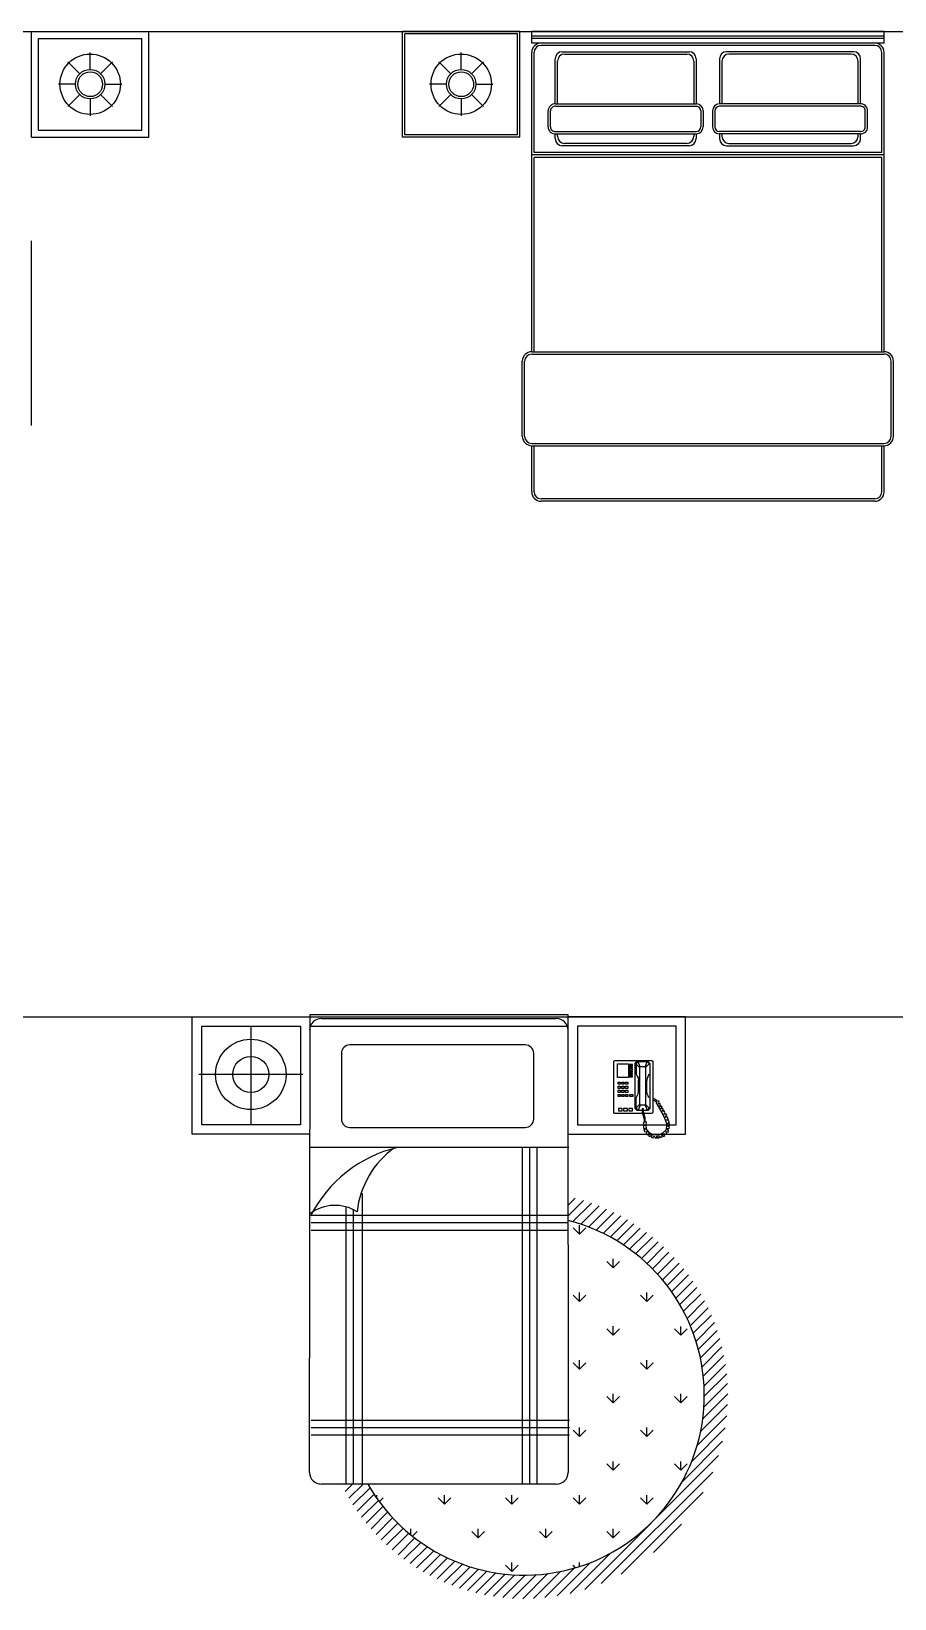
# Model space of a CAD drawing. Header units: inches. Extents: x 9.7 to 52.2, y 13.1 to 37.9.
# Drawn here: x 15.52 to 19.2, y 18.34 to 25.01 of the extents above; entities that cross this region are included whole.
import ezdxf

# ---------------------------------------------------------------- set-up
doc = ezdxf.new("R2010")
doc.units = ezdxf.units.IN
doc.header["$MEASUREMENT"] = 0
for name, color, linetype in [('02', 2, 'Continuous'), ('1', 1, 'Continuous'), ('8', 8, 'Continuous')]:
    doc.layers.add(name, color=color, linetype=linetype)

msp = doc.modelspace()

# ---------------------------------------------------------------- hatches: boundary and pattern name
at = {"layer": '8'}
h = msp.add_hatch(dxfattribs=at)
h.set_pattern_fill('ANSI31', color=256, scale=0.01, style=0)
h.set_pattern_definition([(45, (26.047574, 1.356094), (-0.02245064, 0.02245064), [])])
h.paths.add_polyline_path([(16.9573, 18.8265), (16.8443, 18.8265, 1.594797), (17.8092, 20.0512), (17.8092, 19.9485, -1.515018)])
h = msp.add_hatch(dxfattribs=at)
h.set_pattern_fill('GRASS', color=256, scale=0.008, style=0)
h.set_pattern_definition([(90, (26.04757, 1.3561), (-0.143684, 0.143684), [0.0381, -0.249268]), (45, (26.04757, 1.3561), (-0.143684, 0.143684), [0.0381, -0.1651]), (135, (26.04757, 1.3561), (-0.143684, -0.143684), [0.0381, -0.1651])])
h.paths.add_polyline_path([(17.8092, 19.9485), (17.8092, 18.8765, -0.414214), (17.7592, 18.8265), (16.9573, 18.8265, 1.515018)])

# ---------------------------------------------------------------- linework, layer by layer
at = {"layer": '02'}
for p, q in [((15.5251, 25.0107), (16.0251, 25.0107)), ((15.5251, 24.5607), (15.5251, 25.0107)), ((15.5551, 24.9807), (15.9951, 24.9807)), ((15.5551, 24.5907), (15.5551, 24.9807)), ((15.9951, 24.5907), (15.9951, 24.9807)), ((16.0251, 24.5607), (16.0251, 25.0107)), ((17.1043, 24.5607), (17.1043, 25.0107)), ((17.6043, 25.0107), (17.1043, 25.0107)), ((17.1143, 24.5707), (17.1143, 25.0007)), ((17.5943, 25.0007), (17.1143, 25.0007)), ((17.5943, 24.5707), (17.5943, 25.0007)), ((17.6043, 24.5607), (17.6043, 25.0107)), ((19.1543, 25.0107), (17.6543, 25.0107)), ((17.6543, 24.9607), (17.6543, 25.0107)), ((19.1543, 24.9907), (17.6543, 24.9907)), ((19.1543, 24.9807), (17.6543, 24.9807)), ((19.1543, 24.9607), (17.6543, 24.9607)), ((19.1543, 24.9607), (19.1543, 25.0107)), ((15.7751, 24.8485), (15.7751, 24.9201)), ((17.3543, 24.8485), (17.3543, 24.9201)), ((17.6543, 23.6468), (17.6543, 24.9207)), ((17.6643, 24.4944), (17.6643, 24.9207)), ((19.1143, 24.9507), (17.6943, 24.9507)), ((17.7543, 24.7021), (17.7543, 24.8939)), ((17.7843, 24.9239), (18.3243, 24.9239)), ((17.7943, 24.9139), (18.3143, 24.9139)), ((18.3543, 24.8939), (18.3543, 24.7022)), ((18.4542, 24.8939), (18.4542, 24.7022)), ((19.0242, 24.9239), (18.4842, 24.9239)), ((19.0142, 24.9139), (18.4942, 24.9139)), ((19.0542, 24.7021), (19.0542, 24.8939)), ((19.1443, 24.4944), (19.1443, 24.9207)), ((19.1543, 23.6468), (19.1543, 24.9207)), ((15.7307, 24.8301), (15.6801, 24.8807)), ((15.8195, 24.8301), (15.8701, 24.8807)), ((17.3099, 24.8301), (17.2593, 24.8807)), ((17.3987, 24.8301), (17.4493, 24.8807)), ((17.7643, 24.7021), (17.7643, 24.8839)), ((18.3443, 24.8839), (18.3443, 24.7022)), ((18.4642, 24.8839), (18.4642, 24.7022)), ((19.0442, 24.7021), (19.0442, 24.8839)), ((15.7123, 24.7857), (15.6407, 24.7857)), ((15.8379, 24.7857), (15.9095, 24.7857)), ((17.2915, 24.7857), (17.2199, 24.7857)), ((17.4171, 24.7857), (17.4887, 24.7857)), ((15.7307, 24.7413), (15.6801, 24.6907)), ((15.7751, 24.7229), (15.7751, 24.6513)), ((15.8195, 24.7413), (15.8701, 24.6907)), ((17.3099, 24.7413), (17.2593, 24.6907)), ((17.3543, 24.7229), (17.3543, 24.6513)), ((17.3987, 24.7413), (17.4493, 24.6907)), ((17.7564, 24.7021), (18.3564, 24.702)), ((17.7566, 24.692), (18.3569, 24.6919)), ((19.052, 24.692), (18.4517, 24.6919)), ((19.0522, 24.7021), (18.4522, 24.702)), ((17.7243, 24.6039), (17.7243, 24.6722)), ((17.7343, 24.6039), (17.7343, 24.6722)), ((18.3743, 24.672), (18.3743, 24.604)), ((18.3843, 24.672), (18.3843, 24.604)), ((18.4242, 24.672), (18.4242, 24.604)), ((18.4342, 24.672), (18.4342, 24.604)), ((19.0742, 24.6039), (19.0742, 24.6722)), ((19.0842, 24.6039), (19.0842, 24.6722)), ((15.5251, 24.5607), (16.0251, 24.5607)), ((15.5551, 24.5907), (15.9951, 24.5907)), ((17.6043, 24.5607), (17.1043, 24.5607)), ((17.5943, 24.5707), (17.1143, 24.5707)), ((17.7543, 24.5539), (17.7543, 24.5739)), ((17.7556, 24.5839), (18.3556, 24.584)), ((17.756, 24.5739), (18.356, 24.574)), ((17.7643, 24.5639), (17.7643, 24.5739)), ((18.3443, 24.5739), (18.3443, 24.5639)), ((18.3543, 24.5739), (18.3543, 24.5539)), ((19.0526, 24.5739), (18.4526, 24.574)), ((19.053, 24.5839), (18.453, 24.584)), ((18.4542, 24.5739), (18.4542, 24.5539)), ((18.4642, 24.5739), (18.4642, 24.5639)), ((19.0442, 24.5639), (19.0442, 24.5739)), ((19.0542, 24.5539), (19.0542, 24.5739)), ((19.1543, 24.4844), (17.6543, 24.4844)), ((19.1443, 24.4944), (17.6643, 24.4944)), ((18.3243, 24.5239), (17.7843, 24.5239)), ((18.3143, 24.5339), (17.7943, 24.5339)), ((18.4842, 24.5239), (19.0242, 24.5239)), ((18.4942, 24.5339), (19.0142, 24.5339)), ((19.1443, 24.4744), (17.6643, 24.4744)), ((17.6643, 23.647), (17.6643, 24.4744)), ((19.1443, 23.6468), (19.1443, 24.4744)), ((15.5247, 23.3333), (15.5247, 24.119)), ((17.6543, 23.6468), (19.1543, 23.6468)), ((17.6543, 23.6368), (19.1537, 23.6368)), ((17.6143, 23.287), (17.6143, 23.6066)), ((17.6243, 23.287), (17.6243, 23.6066)), ((19.1843, 23.287), (19.1843, 23.6066)), ((19.1943, 23.287), (19.1943, 23.6066)), ((17.6543, 23.2569), (19.1537, 23.2569)), ((17.6543, 23.2469), (19.1537, 23.2469)), ((17.6543, 23.0507), (17.6543, 23.2469)), ((17.6643, 23.0507), (17.6643, 23.2469)), ((19.1443, 23.0507), (19.1443, 23.2469)), ((19.1543, 23.0507), (19.1543, 23.2469)), ((19.1143, 23.0207), (17.6943, 23.0207)), ((19.1143, 23.0107), (17.6943, 23.0107)), ((16.2097, 20.8159), (16.7097, 20.8159)), ((16.2097, 20.3159), (16.2097, 20.8159)), ((16.7092, 18.8765), (16.7108, 20.8265)), ((16.7108, 20.8265), (17.8076, 20.8265)), ((17.8076, 20.8265), (17.8076, 20.7754)), ((17.8087, 20.8159), (17.8092, 18.8765)), ((18.3087, 20.8159), (17.8087, 20.8159)), ((18.3087, 20.3159), (18.3087, 20.8159)), ((16.2497, 20.7759), (16.6697, 20.7759)), ((16.2497, 20.3559), (16.2497, 20.7759)), ((16.459, 20.773), (16.459, 20.3559)), ((16.6697, 20.7759), (16.6697, 20.3559)), ((17.8076, 20.7754), (16.7108, 20.7754)), ((16.7592, 20.8086), (17.7592, 20.8086)), ((17.8487, 20.7759), (17.8487, 20.3559)), ((18.2687, 20.7759), (17.8487, 20.7759)), ((18.2687, 20.3559), (18.2687, 20.7759)), ((17.6268, 20.6964), (16.8807, 20.6964)), ((16.8447, 20.6604), (16.8447, 20.381)), ((17.6628, 20.381), (17.6628, 20.6604)), ((18.0044, 20.6273), (18.0075, 20.6305)), ((18.0044, 20.4082), (18.0044, 20.6273)), ((18.0075, 20.6305), (18.1663, 20.6305)), ((18.0202, 20.5574), (18.0202, 20.6162)), ((18.0202, 20.6162), (18.0663, 20.6162)), ((18.0663, 20.6162), (18.0663, 20.5574)), ((18.0948, 20.6178), (18.1012, 20.6257)), ((18.0948, 20.4257), (18.0948, 20.6178)), ((18.1012, 20.6209), (18.0996, 20.6146)), ((18.0996, 20.6146), (18.0996, 20.5717)), ((18.0996, 20.6146), (18.1139, 20.6003)), ((18.1012, 20.6257), (18.1488, 20.6257)), ((18.1075, 20.6241), (18.1012, 20.6209)), ((18.1155, 20.6035), (18.1075, 20.6241)), ((18.1377, 20.6035), (18.1456, 20.6241)), ((18.1536, 20.6146), (18.1393, 20.6003)), ((18.1456, 20.6241), (18.152, 20.6209)), ((18.1488, 20.6257), (18.1568, 20.6178)), ((18.152, 20.6209), (18.1536, 20.6146)), ((18.1568, 20.6178), (18.1568, 20.4273)), ((18.1663, 20.6305), (18.1695, 20.6273)), ((18.1695, 20.6273), (18.1695, 20.4082)), ((16.68, 20.5708), (16.238, 20.5708)), ((18.0663, 20.5574), (18.0202, 20.5574)), ((18.0837, 20.613), (18.071, 20.613)), ((18.071, 20.613), (18.071, 20.6082)), ((18.071, 20.6082), (18.0837, 20.6082)), ((18.0837, 20.6035), (18.071, 20.6035)), ((18.071, 20.6035), (18.071, 20.5987)), ((18.071, 20.5987), (18.0837, 20.5987)), ((18.0837, 20.594), (18.071, 20.594)), ((18.071, 20.594), (18.071, 20.5892)), ((18.071, 20.5892), (18.0837, 20.5892)), ((18.0837, 20.5844), (18.071, 20.5844)), ((18.071, 20.5844), (18.071, 20.5797)), ((18.071, 20.5797), (18.0837, 20.5797)), ((18.0837, 20.5749), (18.071, 20.5749)), ((18.071, 20.5749), (18.071, 20.5701)), ((18.071, 20.5701), (18.0837, 20.5701)), ((18.0837, 20.5654), (18.071, 20.5654)), ((18.071, 20.5654), (18.071, 20.5606)), ((18.071, 20.5606), (18.0837, 20.5606)), ((18.0837, 20.6082), (18.0837, 20.613)), ((18.0837, 20.5987), (18.0837, 20.6035)), ((18.0837, 20.5892), (18.0837, 20.594)), ((18.0837, 20.5797), (18.0837, 20.5844)), ((18.0837, 20.5701), (18.0837, 20.5749)), ((18.0837, 20.5606), (18.0837, 20.5654)), ((18.0996, 20.5717), (18.1028, 20.5638)), ((18.1028, 20.5638), (18.1075, 20.5559)), ((18.1075, 20.5559), (18.1091, 20.5447)), ((18.1139, 20.6003), (18.1155, 20.6035)), ((18.1139, 20.6003), (18.1139, 20.4431)), ((18.1377, 20.6035), (18.1155, 20.6035)), ((18.1393, 20.6003), (18.1377, 20.6035)), ((18.1393, 20.6003), (18.1393, 20.4431)), ((18.1456, 20.5559), (18.1441, 20.5447)), ((18.1504, 20.5638), (18.1456, 20.5559)), ((18.1536, 20.5717), (18.1504, 20.5638)), ((18.0218, 20.5384), (18.0313, 20.5384)), ((18.0218, 20.5289), (18.0218, 20.5384)), ((18.0313, 20.5289), (18.0218, 20.5289)), ((18.0218, 20.5209), (18.0313, 20.5209)), ((18.0218, 20.5114), (18.0218, 20.5209)), ((18.0313, 20.5114), (18.0218, 20.5114)), ((18.0218, 20.4939), (18.0218, 20.5035)), ((18.0218, 20.5035), (18.0313, 20.5035)), ((18.0313, 20.4939), (18.0218, 20.4939)), ((18.0218, 20.486), (18.0313, 20.486)), ((18.0218, 20.4765), (18.0218, 20.486)), ((18.0313, 20.5384), (18.0313, 20.5289)), ((18.0313, 20.5209), (18.0313, 20.5114)), ((18.0313, 20.5035), (18.0313, 20.4939)), ((18.0313, 20.486), (18.0313, 20.4765)), ((18.0377, 20.5384), (18.0472, 20.5384)), ((18.0377, 20.5289), (18.0377, 20.5384)), ((18.0472, 20.5289), (18.0377, 20.5289)), ((18.0377, 20.5209), (18.0472, 20.5209)), ((18.0377, 20.5114), (18.0377, 20.5209)), ((18.0472, 20.5114), (18.0377, 20.5114)), ((18.0377, 20.5035), (18.0472, 20.5035)), ((18.0377, 20.4939), (18.0377, 20.5035)), ((18.0472, 20.4939), (18.0377, 20.4939)), ((18.0377, 20.486), (18.0472, 20.486)), ((18.0377, 20.4765), (18.0377, 20.486)), ((18.0472, 20.5384), (18.0472, 20.5289)), ((18.0472, 20.5209), (18.0472, 20.5114)), ((18.0472, 20.5035), (18.0472, 20.4939)), ((18.0472, 20.486), (18.0472, 20.4765)), ((18.0536, 20.5289), (18.0536, 20.5384)), ((18.0536, 20.5384), (18.0631, 20.5384)), ((18.0631, 20.5289), (18.0536, 20.5289)), ((18.0536, 20.5114), (18.0536, 20.5209)), ((18.0536, 20.5209), (18.0631, 20.5209)), ((18.0631, 20.5114), (18.0536, 20.5114)), ((18.0536, 20.4939), (18.0536, 20.5035)), ((18.0536, 20.5035), (18.0631, 20.5035)), ((18.0631, 20.4939), (18.0536, 20.4939)), ((18.0536, 20.4765), (18.0536, 20.486)), ((18.0536, 20.486), (18.0631, 20.486)), ((18.0631, 20.5384), (18.0631, 20.5289)), ((18.0631, 20.5209), (18.0631, 20.5114)), ((18.0631, 20.5035), (18.0631, 20.4939)), ((18.0631, 20.486), (18.0631, 20.4765)), ((18.0726, 20.486), (18.0853, 20.486)), ((18.0726, 20.4765), (18.0726, 20.486)), ((18.0853, 20.486), (18.0853, 20.4765)), ((18.1028, 20.4797), (18.1075, 20.4876)), ((18.1075, 20.4876), (18.1091, 20.4987)), ((18.1091, 20.4987), (18.1091, 20.5447)), ((18.1441, 20.4987), (18.1441, 20.5447)), ((18.1456, 20.4876), (18.1441, 20.4987)), ((18.1504, 20.4797), (18.1456, 20.4876)), ((18.0313, 20.4765), (18.0218, 20.4765)), ((18.0234, 20.4257), (18.0234, 20.4162)), ((18.0393, 20.4257), (18.0234, 20.4257)), ((18.0234, 20.4162), (18.0393, 20.4162)), ((18.0472, 20.4765), (18.0377, 20.4765)), ((18.0393, 20.4162), (18.0393, 20.4257)), ((18.0456, 20.4257), (18.0456, 20.4162)), ((18.0615, 20.4257), (18.0456, 20.4257)), ((18.0456, 20.4162), (18.0615, 20.4162)), ((18.0631, 20.4765), (18.0536, 20.4765)), ((18.0615, 20.4162), (18.0615, 20.4257)), ((18.0837, 20.4257), (18.0679, 20.4257)), ((18.0679, 20.4257), (18.0679, 20.4162)), ((18.0679, 20.4162), (18.0837, 20.4162)), ((18.0853, 20.4765), (18.0726, 20.4765)), ((18.0837, 20.4162), (18.0837, 20.4257)), ((18.1028, 20.4177), (18.0948, 20.4257)), ((18.0996, 20.4717), (18.1028, 20.4797)), ((18.0996, 20.4289), (18.0996, 20.4717)), ((18.0996, 20.4289), (18.1139, 20.4431)), ((18.1012, 20.4225), (18.0996, 20.4289)), ((18.1075, 20.4193), (18.1012, 20.4225)), ((18.1251, 20.4177), (18.1028, 20.4177)), ((18.1155, 20.44), (18.1075, 20.4193)), ((18.1139, 20.4431), (18.1155, 20.44)), ((18.1377, 20.44), (18.1155, 20.44)), ((18.125, 20.4241), (18.1252, 20.4104)), ((18.1298, 20.4241), (18.125, 20.4241)), ((18.1307, 20.4114), (18.1298, 20.4241)), ((18.1488, 20.4177), (18.1302, 20.4177)), ((18.1393, 20.4431), (18.1377, 20.44)), ((18.1377, 20.44), (18.1456, 20.4193)), ((18.1536, 20.4289), (18.1393, 20.4431)), ((18.1456, 20.4193), (18.152, 20.4225)), ((18.1568, 20.4273), (18.1488, 20.4177)), ((18.1536, 20.4717), (18.1504, 20.4797)), ((18.152, 20.4225), (18.1536, 20.4289)), ((18.1782, 20.466), (18.1695, 20.467)), ((18.1695, 20.4622), (18.1753, 20.4609)), ((18.1753, 20.4609), (18.1789, 20.4583)), ((18.1821, 20.4638), (18.1782, 20.466)), ((18.1789, 20.4583), (18.1831, 20.4554)), ((18.1866, 20.4577), (18.1821, 20.4638)), ((18.1831, 20.4554), (18.185, 20.4535)), ((18.1882, 20.4535), (18.1843, 20.4503)), ((18.1843, 20.4503), (18.1901, 20.4406)), ((18.185, 20.4535), (18.1882, 20.4535)), ((18.1924, 20.4573), (18.1866, 20.4577)), ((18.1901, 20.4406), (18.2004, 20.4233)), ((18.192, 20.4445), (18.1972, 20.4528)), ((18.2004, 20.4471), (18.192, 20.4445)), ((18.1959, 20.4564), (18.1924, 20.4573)), ((18.1972, 20.4528), (18.1959, 20.4564)), ((18.1978, 20.4329), (18.203, 20.4422)), ((18.2071, 20.4358), (18.1978, 20.4329)), ((18.203, 20.4422), (18.2004, 20.4471)), ((18.2004, 20.4233), (18.2071, 20.4101)), ((18.203, 20.4233), (18.2097, 20.4307)), ((18.2116, 20.4271), (18.203, 20.4233)), ((18.2097, 20.4307), (18.2071, 20.4358)), ((18.2091, 20.4127), (18.2149, 20.4201)), ((18.2177, 20.4156), (18.2091, 20.4127)), ((18.2149, 20.4201), (18.2116, 20.4271)), ((18.2213, 20.4088), (18.2177, 20.4156)), ((16.6697, 20.3559), (16.2497, 20.3559)), ((17.8487, 20.3559), (18.2687, 20.3559)), ((18.0075, 20.405), (18.0044, 20.4082)), ((18.1265, 20.405), (18.0075, 20.405)), ((18.1252, 20.4104), (18.1291, 20.3943)), ((18.1291, 20.3943), (18.1329, 20.3792)), ((18.13, 20.3654), (18.1294, 20.3577)), ((18.1294, 20.3577), (18.1387, 20.3561)), ((18.1387, 20.3561), (18.1297, 20.3506)), ((18.1297, 20.3506), (18.1304, 20.3419)), ((18.1336, 20.3689), (18.13, 20.3654)), ((18.1329, 20.4011), (18.1307, 20.4114)), ((18.1663, 20.405), (18.1321, 20.405)), ((18.1329, 20.3792), (18.1326, 20.3709)), ((18.1326, 20.3709), (18.1336, 20.3689)), ((18.1368, 20.386), (18.1329, 20.4011)), ((18.1378, 20.3783), (18.1368, 20.386)), ((18.1374, 20.3699), (18.1378, 20.3783)), ((18.1432, 20.3657), (18.1374, 20.3699)), ((18.1419, 20.3583), (18.1432, 20.3657)), ((18.1435, 20.3381), (18.1419, 20.3583)), ((18.1695, 20.4082), (18.1663, 20.405)), ((18.2071, 20.4101), (18.2094, 20.4094)), ((18.2094, 20.4094), (18.2084, 20.4069)), ((18.2084, 20.4069), (18.2187, 20.3882)), ((18.2165, 20.4001), (18.2213, 20.4088)), ((18.2255, 20.4027), (18.2165, 20.4001)), ((18.2187, 20.3882), (18.2293, 20.358)), ((18.2232, 20.3882), (18.229, 20.3976)), ((18.2328, 20.3892), (18.2232, 20.3882)), ((18.2293, 20.358), (18.2248, 20.3339)), ((18.229, 20.3976), (18.2255, 20.4027)), ((18.2264, 20.376), (18.2357, 20.3795)), ((18.2367, 20.3763), (18.2264, 20.376)), ((18.2322, 20.3625), (18.239, 20.3689)), ((18.2409, 20.3625), (18.2322, 20.3625)), ((18.2325, 20.3516), (18.2425, 20.3545)), ((18.2409, 20.3468), (18.2325, 20.3516)), ((18.2357, 20.3795), (18.2328, 20.3892)), ((18.239, 20.3689), (18.2367, 20.3763)), ((18.2425, 20.3545), (18.2409, 20.3625)), ((16.7097, 20.3159), (16.2097, 20.3159)), ((16.8807, 20.345), (17.6268, 20.345)), ((17.8087, 20.3159), (18.3087, 20.3159)), ((18.1304, 20.3419), (18.1406, 20.341)), ((18.1406, 20.341), (18.1316, 20.3339)), ((18.1316, 20.3339), (18.1358, 20.3265)), ((18.1358, 20.3265), (18.1455, 20.3284)), ((18.1455, 20.3284), (18.141, 20.3194)), ((18.141, 20.3194), (18.1458, 20.3136)), ((18.1557, 20.3226), (18.1435, 20.3381)), ((18.1458, 20.3136), (18.1532, 20.3191)), ((18.1532, 20.3191), (18.1519, 20.3104)), ((18.1519, 20.3104), (18.158, 20.3066)), ((18.1728, 20.3136), (18.1557, 20.3226)), ((18.158, 20.3066), (18.1657, 20.313)), ((18.1657, 20.313), (18.1647, 20.3024)), ((18.1647, 20.3024), (18.1715, 20.3005)), ((18.1715, 20.3005), (18.1757, 20.3091)), ((18.192, 20.312), (18.1728, 20.3136)), ((18.1757, 20.3091), (18.1795, 20.3005)), ((18.1795, 20.3005), (18.185, 20.2998)), ((18.185, 20.2998), (18.1872, 20.3091)), ((18.1872, 20.3091), (18.1908, 20.2989)), ((18.1908, 20.2989), (18.1969, 20.3005)), ((18.2107, 20.3201), (18.192, 20.312)), ((18.1969, 20.3005), (18.1972, 20.3091)), ((18.1972, 20.3091), (18.2046, 20.3027)), ((18.2046, 20.3027), (18.2097, 20.3053)), ((18.2088, 20.3149), (18.2155, 20.3066)), ((18.2097, 20.3053), (18.2088, 20.3149)), ((18.2248, 20.3339), (18.2107, 20.3201)), ((18.2155, 20.3066), (18.2206, 20.3111)), ((18.2168, 20.3198), (18.2258, 20.3159)), ((18.2206, 20.3111), (18.2168, 20.3198)), ((18.2255, 20.3284), (18.2348, 20.3255)), ((18.23, 20.3198), (18.2255, 20.3284)), ((18.2258, 20.3159), (18.23, 20.3198)), ((18.2373, 20.332), (18.2296, 20.3407)), ((18.2296, 20.3407), (18.2396, 20.3403)), ((18.2348, 20.3255), (18.2373, 20.332)), ((18.2396, 20.3403), (18.2409, 20.3468)), ((17.8125, 20.2598), (16.7125, 20.2598)), ((17.6136, 20.2608), (17.6136, 18.8264)), ((17.6451, 20.2608), (17.6451, 18.8264)), ((17.6767, 20.2608), (17.6767, 18.8264)), ((16.9326, 20.0655), (16.9326, 18.8264)), ((17.8092, 19.9701), (16.7155, 19.9701)), ((16.8631, 20.0084), (16.8631, 18.8264)), ((16.8947, 19.9975), (16.8947, 18.8264)), ((17.8092, 19.9385), (16.7155, 19.9385)), ((17.8092, 19.9069), (16.7155, 19.9069)), ((17.8157, 19.098), (16.7155, 19.098)), ((17.8157, 19.0664), (16.7155, 19.0664)), ((17.8157, 19.0348), (16.7155, 19.0348)), ((17.7592, 18.8265), (16.7592, 18.8265))]:
    msp.add_line(p, q, dxfattribs=at)
for centre, radius in [((15.7751, 24.7857), 0.1285), ((17.3543, 24.7857), 0.1285), ((15.7751, 24.7857), 0.0628), ((15.7751, 24.7857), 0.0528), ((17.3543, 24.7857), 0.0628), ((17.3543, 24.7857), 0.0528), ((16.459, 20.5708), 0.15), ((16.459, 20.5708), 0.0768)]:
    msp.add_circle(centre, radius, dxfattribs=at)
for centre, radius, start, end in [((17.6943, 24.9207), 0.04, 90, 180), ((19.1143, 24.9207), 0.04, 0, 90), ((17.6943, 24.9207), 0.03, 90, 180), ((17.7843, 24.8939), 0.03, 90, 180), ((17.7943, 24.8839), 0.03, 90, 180), ((18.3143, 24.8839), 0.03, 0, 90), ((18.3243, 24.8939), 0.03, 0, 90), ((18.4842, 24.8939), 0.03, 90, 180), ((18.4942, 24.8839), 0.03, 90, 180), ((19.0142, 24.8839), 0.03, 0, 90), ((19.0242, 24.8939), 0.03, 0, 90), ((19.1143, 24.9207), 0.03, 0, 90), ((17.7543, 24.6722), 0.03, 86.09487, 180), ((17.7543, 24.6722), 0.02, 83.57139, 180), ((18.3543, 24.672), 0.02, 0, 86.09487), ((18.3543, 24.672), 0.03, 0, 86.09487), ((18.4542, 24.672), 0.03, 93.90513, 180), ((18.4542, 24.672), 0.02, 93.90513, 180), ((19.0542, 24.6722), 0.02, 0, 96.42861), ((19.0542, 24.6722), 0.03, 0, 93.90513), ((17.7543, 24.6039), 0.03, 180, 273.16259), ((17.7543, 24.6039), 0.02, 180, 273.16259), ((17.7843, 24.5539), 0.03, 180, 270), ((17.7943, 24.5639), 0.03, 180, 270), ((18.3143, 24.5639), 0.03, 270, 0), ((18.3243, 24.5539), 0.03, 270, 0), ((18.3543, 24.604), 0.02, 273.16259, 0), ((18.3543, 24.604), 0.03, 273.16259, 0), ((18.4542, 24.604), 0.03, 180, 266.83741), ((18.4542, 24.604), 0.02, 180, 266.83741), ((18.4842, 24.5539), 0.03, 180, 270), ((18.4942, 24.5639), 0.03, 180, 270), ((19.0142, 24.5639), 0.03, 270, 0), ((19.0242, 24.5539), 0.03, 270, 0), ((19.0542, 24.6039), 0.03, 266.83741, 0), ((19.0542, 24.6039), 0.02, 266.83741, 0), ((17.6546, 23.6065), 0.0403, 90.42962, 179.83928), ((17.6546, 23.6065), 0.0303, 90.57238, 179.78587), ((19.154, 23.6065), 0.0303, 0.21413, 90.57226), ((19.154, 23.6065), 0.0403, 0.16072, 89.57038), ((17.6546, 23.2872), 0.0403, 180.16914, 269.56196), ((17.6546, 23.2872), 0.0303, 180.22534, 269.41641), ((19.154, 23.2872), 0.0303, 269.41642, 359.77466), ((19.154, 23.2872), 0.0403, 269.56197, 359.83086), ((17.6943, 23.0507), 0.04, 180, 270), ((17.6943, 23.0507), 0.03, 180, 270), ((19.1143, 23.0507), 0.04, 270, 0), ((19.1143, 23.0507), 0.03, 270, 0), ((16.7592, 20.7586), 0.05, 90, 180), ((17.7592, 20.7586), 0.05, 0, 90), ((16.8807, 20.6604), 0.036, 90, 180), ((17.6268, 20.6604), 0.036, 0, 90), ((16.8807, 20.381), 0.036, 180, 270), ((17.6268, 20.381), 0.036, 270, 0), ((17.211, 19.7171), 0.5575, 103.24629, 153.28517), ((17.2969, 19.9438), 0.3881, 125.46647, 173.69556), ((16.8174, 19.8371), 0.1763, 57.85041, 126.94682), ((17.623, 19.2054), 0.7661, 209.64448, 75.93595), ((16.7592, 18.8765), 0.05, 180, 270), ((17.7592, 18.8765), 0.05, 270, 0)]:
    msp.add_arc(centre, radius, start, end, dxfattribs=at)
at = {"layer": '1'}
for p, q in [((10.0745, 25.0107), (30.4007, 25.0107)), ((10.0745, 20.8159), (30.4007, 20.8159))]:
    msp.add_line(p, q, dxfattribs=at)

doc.saveas('drawing.dxf')
